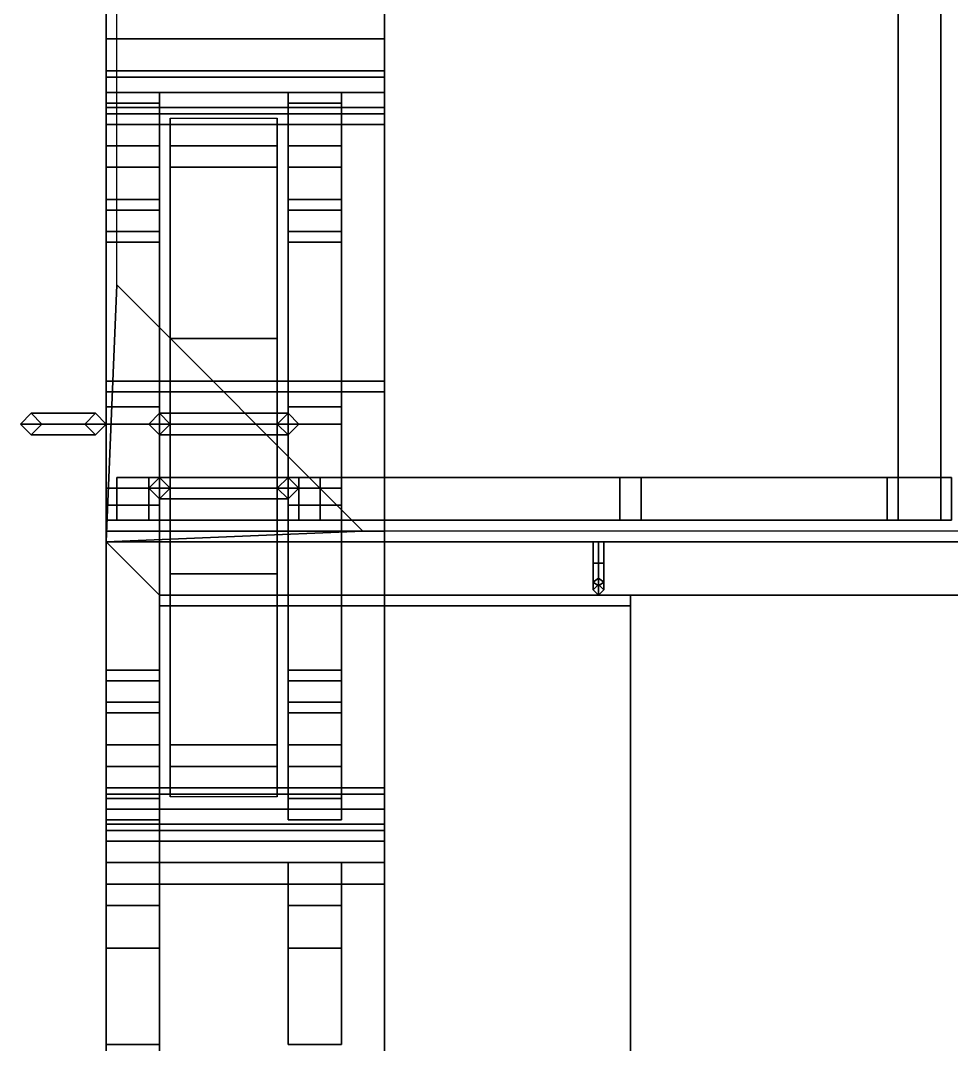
# Model space of a CAD drawing. Extents: x -0.84 to 0.84, y -1.93 to 2.14.
# Drawn here: x -0.84 to 0.03, y 0.42 to 1.377 of the extents above; entities that cross this region are included whole.
import ezdxf

# ---------------------------------------------------------------- set-up
doc = ezdxf.new("R2010")
doc.units = 0
doc.layers.get('0').update_dxf_attribs({"linetype": 'CONTINUOUS'})

msp = doc.modelspace()

# ---------------------------------------------------------------- linework, layer by layer
for points in [[(-0.75, 1.9, 1.7), (-0.76, 2.14, 1.7), (-0.76, 0.89, 1.7), (-0.75, 1.13, 1.7)], [(-0.76, 0.89, 1.12), (-0.76, 0.89, 1.7), (-0.76, 2.14, 1.7), (-0.76, 2.14, 0.78)], [(-0.76, 2.14, 0.78), (-0.76, 0.29, 0.78), (-0.76, 0.29, 1.12), (-0.76, 0.89, 1.12)], [(-0.02, 2.12, 1.81), (-0.02, 0.91, 1.81), (-0.02, 0.91, 1.85), (-0.02, 2.12, 1.85)], [(0.02, 2.12, 1.81), (0.02, 0.91, 1.81), (-0.02, 0.91, 1.81), (-0.02, 2.12, 1.81)], [(0.02, 0.91, 1.85), (0.02, 0.91, 1.81), (0.02, 2.12, 1.81), (0.02, 2.12, 1.85)], [(-0.02, 2.08, 1.85), (-0.02, 0.95, 1.85), (0.02, 0.95, 1.85), (0.02, 2.08, 1.85)], [(-0.5, 1.67, 0.27), (-0.5, -1.73, 0.27), (-0.5, -1.8, 0.41), (-0.5, 1.77, 0.41)], [(-0.5, 1.77, 0.41), (-0.5, -1.8, 0.41), (-0.5, -1.82, 0.49), (-0.5, 1.77, 0.78)], [(-0.5, 1.77, 0.78), (-0.5, -1.82, 0.49), (-0.5, -1.82, 0.57), (-0.5, -1.79, 0.69)], [(-0.5, 1.77, 0.78), (-0.5, -1.79, 0.69), (-0.5, -1.79, 0.69), (-0.5, -1.60111, 0.78)], [(0.5, 1.67, 0.27), (0.5, -1.73, 0.27), (-0.5, -1.73, 0.27), (-0.5, 1.67, 0.27)], [(-0.5, 1.32414, 0.66414), (-0.5, 1.36, 0.59), (-0.76, 1.36, 0.59), (-0.76, 1.32414, 0.66414)], [(-0.5, 1.36, 0.55), (-0.5, 1.33, 0.53), (-0.76, 1.33, 0.53), (-0.76, 1.36, 0.55)], [(-0.5, 1.36, 0.59), (-0.5, 1.36, 0.55), (-0.76, 1.36, 0.55), (-0.76, 1.36, 0.59)], [(-0.76, 1.31, 0.55), (-0.76, 1.28, 0.63), (-0.76, 1.32414, 0.66414), (-0.76, 1.36, 0.59)], [(-0.76, 1.33, 0.53), (-0.76, 1.31, 0.55), (-0.76, 1.36, 0.59), (-0.76, 1.36, 0.55)], [(-0.5, 1.33, 0.53), (-0.5, 1.31, 0.55), (-0.76, 1.31, 0.55), (-0.76, 1.33, 0.53)], [(-0.5, 1.31, 0.67), (-0.5, 1.32414, 0.66414), (-0.76, 1.32414, 0.66414), (-0.76, 1.31, 0.67)], [(-0.76, 1.28, 0.63), (-0.76, 1.29, 0.65), (-0.76, 1.31, 0.67), (-0.76, 1.32414, 0.66414)], [(-0.76, 1.3, 0.27), (-0.76, 1.31, 0.24), (-0.76, 1.31, 0.22), (-0.76, 1.29, 0.28)], [(-0.71, 1.3, 0.27), (-0.71, 1.31, 0.24), (-0.76, 1.31, 0.24), (-0.76, 1.3, 0.27)], [(-0.76, 1.31, 0.22), (-0.76, 1.31, 0.24), (-0.71, 1.31, 0.24), (-0.71, 1.31, 0.22)], [(-0.76, 1.29, 0.28), (-0.76, 1.31, 0.22), (-0.76, 1.29, 0.18), (-0.76, 1.26, 0.3)], [(-0.76, 1.29, 0.18), (-0.76, 1.31, 0.22), (-0.71, 1.31, 0.22), (-0.71, 1.29, 0.18)], [(-0.5, 1.31, 0.55), (-0.5, 1.28, 0.63), (-0.76, 1.28, 0.63), (-0.76, 1.31, 0.55)], [(-0.5, 1.29586, 0.66414), (-0.5, 1.31, 0.67), (-0.76, 1.31, 0.67), (-0.76, 1.29586, 0.66414)], [(-0.76, 1.29, 0.65), (-0.76, 1.29586, 0.66414), (-0.76, 1.29586, 0.66414), (-0.76, 1.31, 0.67)], [(-0.71, 1.31, 0.22), (-0.71, 1.31, 0.24), (-0.71, 1.3, 0.27), (-0.71, 1.29, 0.28)], [(-0.71, 1.29, 0.18), (-0.71, 1.31, 0.22), (-0.71, 1.29, 0.28), (-0.71, 1.26, 0.3)], [(-0.59, 1.29, 0.18), (-0.59, 1.31, 0.22), (-0.54, 1.31, 0.22), (-0.54, 1.29, 0.18)], [(-0.59, 1.29, 0.28), (-0.59, 1.31, 0.22), (-0.59, 1.29, 0.18), (-0.59, 1.26, 0.3)], [(-0.59, 1.31, 0.22), (-0.59, 1.31, 0.24), (-0.54, 1.31, 0.24), (-0.54, 1.31, 0.22)], [(-0.54, 1.3, 0.27), (-0.54, 1.31, 0.24), (-0.59, 1.31, 0.24), (-0.59, 1.3, 0.27)], [(-0.59, 1.3, 0.27), (-0.59, 1.31, 0.24), (-0.59, 1.31, 0.22), (-0.59, 1.29, 0.28)], [(-0.54, 1.29, 0.18), (-0.54, 1.31, 0.22), (-0.54, 1.29, 0.28), (-0.54, 1.26, 0.3)], [(-0.54, 1.31, 0.22), (-0.54, 1.31, 0.24), (-0.54, 1.3, 0.27), (-0.54, 1.29, 0.28)], [(-0.71, 1.29, 0.28), (-0.71, 1.3, 0.27), (-0.76, 1.3, 0.27), (-0.76, 1.29, 0.28)], [(-0.5, 1.29, 0.65), (-0.5, 1.29586, 0.66414), (-0.76, 1.29586, 0.66414), (-0.76, 1.29, 0.65)], [(-0.54, 1.29, 0.28), (-0.54, 1.3, 0.27), (-0.59, 1.3, 0.27), (-0.59, 1.29, 0.28)], [(-0.71, 1.26, 0.3), (-0.71, 1.29, 0.28), (-0.76, 1.29, 0.28), (-0.76, 1.26, 0.3)], [(-0.76, 1.26, 0.17), (-0.76, 1.29, 0.18), (-0.71, 1.29, 0.18), (-0.71, 1.26, 0.17)], [(-0.76, 1.26, 0.3), (-0.76, 1.29, 0.18), (-0.76, 1.26, 0.17), (-0.76, 1.24, 0.3)], [(-0.5, 1.28, 0.63), (-0.5, 1.29, 0.65), (-0.76, 1.29, 0.65), (-0.76, 1.28, 0.63)], [(-0.71, 1.26, 0.17), (-0.71, 1.29, 0.18), (-0.71, 1.26, 0.3), (-0.71, 1.24, 0.3)], [(-0.7, 1.28, 0.63), (-0.7, 1.28583, 0.61444), (-0.7, 1.26, 0.58), (-0.7, 1.24, 0.62)], [(-0.7, 1.26, 0.58), (-0.7, 1.28583, 0.61444), (-0.6, 1.28583, 0.61444), (-0.6, 1.26, 0.58)], [(-0.6, 1.26, 0.58), (-0.6, 1.28583, 0.61444), (-0.6, 1.28, 0.63), (-0.6, 1.24, 0.62)], [(-0.59, 1.26, 0.3), (-0.59, 1.29, 0.18), (-0.59, 1.26, 0.17), (-0.59, 1.24, 0.3)], [(-0.59, 1.26, 0.17), (-0.59, 1.29, 0.18), (-0.54, 1.29, 0.18), (-0.54, 1.26, 0.17)], [(-0.54, 1.26, 0.3), (-0.54, 1.29, 0.28), (-0.59, 1.29, 0.28), (-0.59, 1.26, 0.3)], [(-0.54, 1.26, 0.17), (-0.54, 1.29, 0.18), (-0.54, 1.26, 0.3), (-0.54, 1.24, 0.3)], [(-0.6, 1.24, 0.62), (-0.6, 1.28, 0.63), (-0.7, 1.28, 0.63), (-0.7, 1.24, 0.62)], [(-0.76, 1.24, 0.3), (-0.76, 1.26, 0.17), (-0.76, 1.21, 0.17), (-0.76, 1.2, 0.29)], [(-0.76, 1.21, 0.17), (-0.76, 1.26, 0.17), (-0.71, 1.26, 0.17), (-0.71, 1.21, 0.17)], [(-0.71, 1.24, 0.3), (-0.71, 1.26, 0.3), (-0.76, 1.26, 0.3), (-0.76, 1.24, 0.3)], [(-0.71, 1.21, 0.17), (-0.71, 1.26, 0.17), (-0.71, 1.24, 0.3), (-0.71, 1.2, 0.29)], [(-0.7, 1.24, 0.62), (-0.7, 1.26, 0.58), (-0.7, 1.08, 0.53), (-0.7, 1.08, 0.58)], [(-0.7, 1.08, 0.53), (-0.7, 1.26, 0.58), (-0.6, 1.26, 0.58), (-0.6, 1.08, 0.53)], [(-0.6, 1.08, 0.53), (-0.6, 1.26, 0.58), (-0.6, 1.24, 0.62), (-0.6, 1.08, 0.58)], [(-0.54, 1.24, 0.3), (-0.54, 1.26, 0.3), (-0.59, 1.26, 0.3), (-0.59, 1.24, 0.3)], [(-0.59, 1.21, 0.17), (-0.59, 1.26, 0.17), (-0.54, 1.26, 0.17), (-0.54, 1.21, 0.17)], [(-0.59, 1.24, 0.3), (-0.59, 1.26, 0.17), (-0.59, 1.21, 0.17), (-0.59, 1.2, 0.29)], [(-0.54, 1.21, 0.17), (-0.54, 1.26, 0.17), (-0.54, 1.24, 0.3), (-0.54, 1.2, 0.29)], [(-0.71, 1.2, 0.29), (-0.71, 1.24, 0.3), (-0.76, 1.24, 0.3), (-0.76, 1.2, 0.29)], [(-0.6, 1.08, 0.58), (-0.6, 1.24, 0.62), (-0.7, 1.24, 0.62), (-0.7, 1.08, 0.58)], [(-0.54, 1.2, 0.29), (-0.54, 1.24, 0.3), (-0.59, 1.24, 0.3), (-0.59, 1.2, 0.29)], [(-0.76, 1.2, 0.29), (-0.76, 1.21, 0.17), (-0.76, 1.18, 0.19), (-0.76, 1.17, 0.26)], [(-0.76, 1.18, 0.19), (-0.76, 1.21, 0.17), (-0.71, 1.21, 0.17), (-0.71, 1.18, 0.19)], [(-0.71, 1.18, 0.19), (-0.71, 1.21, 0.17), (-0.71, 1.2, 0.29), (-0.71, 1.17, 0.26)], [(-0.59, 1.18, 0.19), (-0.59, 1.21, 0.17), (-0.54, 1.21, 0.17), (-0.54, 1.18, 0.19)], [(-0.59, 1.2, 0.29), (-0.59, 1.21, 0.17), (-0.59, 1.18, 0.19), (-0.59, 1.17, 0.26)], [(-0.54, 1.18, 0.19), (-0.54, 1.21, 0.17), (-0.54, 1.2, 0.29), (-0.54, 1.17, 0.26)], [(-0.76, 1.04, 0.33), (-0.76, 1.2, 0.29), (-0.76, 1.17, 0.26), (-0.76, 1.04, 0.3)], [(-0.71, 1.04, 0.33), (-0.71, 1.2, 0.29), (-0.76, 1.2, 0.29), (-0.76, 1.04, 0.33)], [(-0.71, 1.17, 0.26), (-0.71, 1.2, 0.29), (-0.71, 1.04, 0.33), (-0.71, 1.04, 0.3)], [(-0.54, 1.04, 0.33), (-0.54, 1.2, 0.29), (-0.59, 1.2, 0.29), (-0.59, 1.04, 0.33)], [(-0.59, 1.04, 0.33), (-0.59, 1.2, 0.29), (-0.59, 1.17, 0.26), (-0.59, 1.04, 0.3)], [(-0.54, 1.17, 0.26), (-0.54, 1.2, 0.29), (-0.54, 1.04, 0.33), (-0.54, 1.04, 0.3)], [(-0.76, 1.01594, 0.19187), (-0.76, 1.17, 0.21), (-0.76, 1.18, 0.19), (-0.76, 1, 0.16)], [(-0.76, 1, 0.16), (-0.76, 1.18, 0.19), (-0.71, 1.18, 0.19), (-0.71, 1, 0.16)], [(-0.76, 1.17, 0.26), (-0.76, 1.18, 0.19), (-0.76, 1.17, 0.21), (-0.76, 1.17, 0.26)], [(-0.71, 1.18, 0.19), (-0.71, 1.17, 0.21), (-0.71, 1.01594, 0.19187), (-0.71, 1, 0.16)], [(-0.71, 1.17, 0.21), (-0.71, 1.18, 0.19), (-0.71, 1.17, 0.26)], [(-0.59, 1, 0.16), (-0.59, 1.18, 0.19), (-0.54, 1.18, 0.19), (-0.54, 1, 0.16)], [(-0.59, 1.01594, 0.19187), (-0.59, 1.17, 0.21), (-0.59, 1.18, 0.19), (-0.59, 1, 0.16)], [(-0.59, 1.17, 0.26), (-0.59, 1.18, 0.19), (-0.59, 1.17, 0.21), (-0.59, 1.17, 0.26)], [(-0.54, 1.18, 0.19), (-0.54, 1.17, 0.21), (-0.54, 1.01594, 0.19187), (-0.54, 1, 0.16)], [(-0.54, 1.17, 0.21), (-0.54, 1.18, 0.19), (-0.54, 1.17, 0.26)], [(-0.71, 1.01594, 0.19187), (-0.71, 1.17, 0.21), (-0.76, 1.17, 0.21), (-0.76, 1.01594, 0.19187)], [(-0.76, 1.04, 0.3), (-0.76, 1.17, 0.26), (-0.71, 1.17, 0.26), (-0.71, 1.04, 0.3)], [(-0.76, 1.17, 0.26), (-0.76, 1.17, 0.21), (-0.71, 1.17, 0.21), (-0.71, 1.17, 0.26)], [(-0.59, 1.04, 0.3), (-0.59, 1.17, 0.26), (-0.54, 1.17, 0.26), (-0.54, 1.04, 0.3)], [(-0.54, 1.01594, 0.19187), (-0.54, 1.17, 0.21), (-0.59, 1.17, 0.21), (-0.59, 1.01594, 0.19187)], [(-0.59, 1.17, 0.26), (-0.59, 1.17, 0.21), (-0.54, 1.17, 0.21), (-0.54, 1.17, 0.26)], [(-0.76, 0.89, 1.7), (-0.76, 0.89, 1.7), (-0.52, 0.9, 1.7), (-0.75, 1.13, 1.7)], [(-0.75, 1.13, 1.69), (-0.75, 1.13, 1.7), (-0.52, 0.9, 1.7), (-0.52, 0.9, 1.69)], [(-0.7, 1.08, 0.58), (-0.7, 1.08, 0.53), (-0.7, 0.86, 0.53), (-0.7, 0.86, 0.58)], [(-0.7, 0.86, 0.53), (-0.7, 1.08, 0.53), (-0.6, 1.08, 0.53), (-0.6, 0.86, 0.53)], [(-0.6, 0.86, 0.58), (-0.6, 1.08, 0.58), (-0.7, 1.08, 0.58), (-0.7, 0.86, 0.58)], [(-0.6, 0.86, 0.53), (-0.6, 1.08, 0.53), (-0.6, 1.08, 0.58), (-0.6, 0.86, 0.58)], [(-0.71, 1.04, 0.24), (-0.71, 1.01594, 0.19187), (-0.76, 1.01594, 0.19187), (-0.76, 1.04, 0.24)], [(-0.76, 1.03, 0.52), (-0.76, 1.04, 0.41), (-0.76, 0.9, 0.41), (-0.76, 0.91, 0.52)], [(-0.76, 1.04, 0.24), (-0.76, 1, 0.16), (-0.76, 0.94, 0.16), (-0.76, 0.9, 0.24)], [(-0.76, 1.04, 0.41), (-0.76, 1.04, 0.24), (-0.76, 0.9, 0.24), (-0.76, 0.9, 0.41)], [(-0.71, 1.04, 0.41), (-0.71, 1.04, 0.24), (-0.76, 1.04, 0.24), (-0.76, 1.04, 0.41)], [(-0.5, 1.03, 0.52), (-0.5, 1.04, 0.41), (-0.76, 1.04, 0.41), (-0.76, 1.03, 0.52)], [(-0.71, 0.94, 0.16), (-0.71, 1, 0.16), (-0.71, 1.04, 0.24), (-0.71, 0.9, 0.24)], [(-0.71, 0.9, 0.24), (-0.71, 1.04, 0.24), (-0.71, 1.04, 0.41), (-0.71, 0.9, 0.41)], [(-0.71, 0.9, 0.41), (-0.71, 1.04, 0.41), (-0.5, 1.04, 0.41), (-0.5, 0.9, 0.41)], [(-0.54, 1.04, 0.41), (-0.54, 1.04, 0.24), (-0.59, 1.04, 0.24), (-0.59, 1.04, 0.41)], [(-0.54, 1.04, 0.24), (-0.54, 1.01594, 0.19187), (-0.59, 1.01594, 0.19187), (-0.59, 1.04, 0.24)], [(-0.59, 1.04, 0.24), (-0.59, 0.9, 0.24), (-0.59, 0.9, 0.41), (-0.59, 1.04, 0.41)], [(-0.59, 1, 0.16), (-0.59, 0.94, 0.16), (-0.59, 0.9, 0.24), (-0.59, 1.04, 0.24)], [(-0.54, 0.9, 0.41), (-0.54, 0.9, 0.24), (-0.54, 1.04, 0.24), (-0.54, 1.04, 0.41)], [(-0.54, 0.9, 0.24), (-0.54, 0.94, 0.16), (-0.54, 1, 0.16), (-0.54, 1.04, 0.24)], [(-0.5, 0.9, 0.41), (-0.5, 1.04, 0.41), (-0.5, 1.03, 0.52), (-0.5, 0.91, 0.52)], [(-0.5, 0.91, 0.52), (-0.5, 1.03, 0.52), (-0.76, 1.03, 0.52), (-0.76, 0.91, 0.52)], [(-0.84, 1, 1.29), (-0.83, 1.01, 1.3), (-0.77, 1.01, 1.3), (-0.76, 1, 1.29)], [(-0.84, 1, 1.34), (-0.83, 1.01, 1.34), (-0.83, 1.01, 1.3), (-0.84, 1, 1.29)], [(-0.83, 0.99, 1.34), (-0.82, 1, 1.34), (-0.83, 1.01, 1.34), (-0.84, 1, 1.34)], [(-0.83, 0.99, 1.5), (-0.82, 1, 1.5), (-0.83, 1.01, 1.5), (-0.84, 1, 1.5)], [(-0.84, 1, 1.5), (-0.83, 1.01, 1.5), (-0.83, 1.01, 1.46), (-0.84, 1, 1.45)], [(-0.84, 1, 1.45), (-0.83, 1.01, 1.46), (-0.77, 1.01, 1.46), (-0.76, 1, 1.45)], [(-0.83, 1.01, 1.3), (-0.82, 1, 1.31), (-0.78, 1, 1.31), (-0.77, 1.01, 1.3)], [(-0.83, 1.01, 1.34), (-0.82, 1, 1.34), (-0.82, 1, 1.31), (-0.83, 1.01, 1.3)], [(-0.83, 1.01, 1.5), (-0.82, 1, 1.5), (-0.82, 1, 1.47), (-0.83, 1.01, 1.46)], [(-0.83, 1.01, 1.46), (-0.82, 1, 1.47), (-0.78, 1, 1.47), (-0.77, 1.01, 1.46)], [(-0.78, 1, 1.39), (-0.77, 1.01, 1.39), (-0.77, 1.01, 1.3), (-0.78, 1, 1.31)], [(-0.77, 0.99, 1.39), (-0.76, 1, 1.39), (-0.77, 1.01, 1.39), (-0.78, 1, 1.39)], [(-0.77, 0.99, 1.55), (-0.76, 1, 1.55), (-0.77, 1.01, 1.55), (-0.78, 1, 1.55)], [(-0.78, 1, 1.55), (-0.77, 1.01, 1.55), (-0.77, 1.01, 1.46), (-0.78, 1, 1.47)], [(-0.77, 1.01, 1.39), (-0.76, 1, 1.39), (-0.76, 1, 1.29), (-0.77, 1.01, 1.3)], [(-0.77, 1.01, 1.55), (-0.76, 1, 1.55), (-0.76, 1, 1.45), (-0.77, 1.01, 1.46)], [(-0.71, 1.01, 0.59), (-0.72, 1, 0.6), (-0.58, 1, 0.6), (-0.59, 1.01, 0.59)], [(-0.71, 1.01, 0.52), (-0.72, 1, 0.52), (-0.72, 1, 0.6), (-0.71, 1.01, 0.59)], [(-0.7, 1, 0.58), (-0.71, 1.01, 0.59), (-0.59, 1.01, 0.59), (-0.6, 1, 0.58)], [(-0.7, 1, 0.52), (-0.71, 1.01, 0.52), (-0.71, 1.01, 0.59), (-0.7, 1, 0.58)], [(-0.59, 1.01, 0.52), (-0.6, 1, 0.52), (-0.6, 1, 0.58), (-0.59, 1.01, 0.59)], [(-0.58, 1, 0.52), (-0.59, 1.01, 0.52), (-0.59, 1.01, 0.59), (-0.58, 1, 0.6)], [(-0.83, 0.99, 1.3), (-0.84, 1, 1.29), (-0.76, 1, 1.29), (-0.77, 0.99, 1.3)], [(-0.83, 0.99, 1.34), (-0.84, 1, 1.34), (-0.84, 1, 1.29), (-0.83, 0.99, 1.3)], [(-0.83, 0.99, 1.5), (-0.84, 1, 1.5), (-0.84, 1, 1.45), (-0.83, 0.99, 1.46)], [(-0.83, 0.99, 1.46), (-0.84, 1, 1.45), (-0.76, 1, 1.45), (-0.77, 0.99, 1.46)], [(-0.82, 1, 1.31), (-0.83, 0.99, 1.3), (-0.77, 0.99, 1.3), (-0.78, 1, 1.31)], [(-0.82, 1, 1.34), (-0.83, 0.99, 1.34), (-0.83, 0.99, 1.3), (-0.82, 1, 1.31)], [(-0.82, 1, 1.5), (-0.83, 0.99, 1.5), (-0.83, 0.99, 1.46), (-0.82, 1, 1.47)], [(-0.82, 1, 1.47), (-0.83, 0.99, 1.46), (-0.77, 0.99, 1.46), (-0.78, 1, 1.47)], [(-0.77, 0.99, 1.39), (-0.78, 1, 1.39), (-0.78, 1, 1.31), (-0.77, 0.99, 1.3)], [(-0.77, 0.99, 1.55), (-0.78, 1, 1.55), (-0.78, 1, 1.47), (-0.77, 0.99, 1.46)], [(-0.76, 1, 1.39), (-0.77, 0.99, 1.39), (-0.77, 0.99, 1.3), (-0.76, 1, 1.29)], [(-0.76, 1, 1.55), (-0.77, 0.99, 1.55), (-0.77, 0.99, 1.46), (-0.76, 1, 1.45)], [(-0.76, 0.94, 0.16), (-0.76, 1, 0.16), (-0.71, 1, 0.16), (-0.71, 0.94, 0.16)], [(-0.72, 1, 0.6), (-0.71, 0.99, 0.59), (-0.59, 0.99, 0.59), (-0.58, 1, 0.6)], [(-0.72, 1, 0.52), (-0.71, 0.99, 0.52), (-0.71, 0.99, 0.59), (-0.72, 1, 0.6)], [(-0.71, 0.99, 0.59), (-0.7, 1, 0.58), (-0.6, 1, 0.58), (-0.59, 0.99, 0.59)], [(-0.71, 0.99, 0.52), (-0.7, 1, 0.52), (-0.7, 1, 0.58), (-0.71, 0.99, 0.59)], [(-0.6, 1, 0.52), (-0.59, 0.99, 0.52), (-0.59, 0.99, 0.59), (-0.6, 1, 0.58)], [(-0.59, 0.99, 0.52), (-0.58, 1, 0.52), (-0.58, 1, 0.6), (-0.59, 0.99, 0.59)], [(-0.54, 1, 0.16), (-0.54, 0.94, 0.16), (-0.59, 0.94, 0.16), (-0.59, 1, 0.16)], [(-0.75, 0.95, 1.79), (-0.72, 0.95, 1.77), (-0.72, 0.95, 1.7), (-0.75, 0.95, 1.7)], [(-0.75, 0.91, 1.7), (-0.75, 0.91, 1.79), (-0.75, 0.95, 1.79), (-0.75, 0.95, 1.7)], [(-0.58, 0.95, 1.83), (-0.56, 0.95, 1.81), (-0.72, 0.95, 1.77), (-0.75, 0.95, 1.79)], [(-0.75, 0.91, 1.79), (-0.58, 0.91, 1.83), (-0.58, 0.95, 1.83), (-0.75, 0.95, 1.79)], [(-0.71, 0.95, 0.52), (-0.72, 0.94, 0.52), (-0.72, 0.94, 0.6), (-0.71, 0.95, 0.59)], [(-0.71, 0.95, 0.59), (-0.72, 0.94, 0.6), (-0.58, 0.94, 0.6), (-0.59, 0.95, 0.59)], [(-0.72, 0.95, 1.7), (-0.72, 0.95, 1.77), (-0.72, 0.91, 1.77), (-0.72, 0.91, 1.7)], [(-0.72, 0.95, 1.77), (-0.56, 0.95, 1.81), (-0.56, 0.91, 1.81), (-0.72, 0.91, 1.77)], [(-0.7, 0.94, 0.52), (-0.71, 0.95, 0.52), (-0.71, 0.95, 0.59), (-0.7, 0.94, 0.58)], [(-0.7, 0.94, 0.58), (-0.71, 0.95, 0.59), (-0.59, 0.95, 0.59), (-0.6, 0.94, 0.58)], [(-0.59, 0.95, 0.52), (-0.6, 0.94, 0.52), (-0.6, 0.94, 0.58), (-0.59, 0.95, 0.59)], [(-0.58, 0.94, 0.52), (-0.59, 0.95, 0.52), (-0.59, 0.95, 0.59), (-0.58, 0.94, 0.6)], [(-0.26, 0.95, 1.87), (-0.28, 0.95, 1.84), (-0.56, 0.95, 1.81), (-0.58, 0.95, 1.83)], [(-0.58, 0.91, 1.83), (-0.26, 0.91, 1.87), (-0.26, 0.95, 1.87), (-0.58, 0.95, 1.83)], [(-0.56, 0.95, 1.81), (-0.28, 0.95, 1.84), (-0.28, 0.91, 1.84), (-0.56, 0.91, 1.81)], [(-0.03, 0.95, 1.88), (-0.03, 0.95, 1.85), (-0.28, 0.95, 1.84), (-0.26, 0.95, 1.87)], [(-0.28, 0.95, 1.84), (-0.03, 0.95, 1.85), (-0.03, 0.91, 1.85), (-0.28, 0.91, 1.84)], [(-0.26, 0.91, 1.87), (-0.03, 0.91, 1.88), (-0.03, 0.95, 1.88), (-0.26, 0.95, 1.87)], [(0.03, 0.95, 1.88), (0.03, 0.95, 1.85), (-0.03, 0.95, 1.85), (-0.03, 0.95, 1.88)], [(-0.03, 0.95, 1.85), (0.03, 0.95, 1.85), (0.03, 0.91, 1.85), (-0.03, 0.91, 1.85)], [(-0.03, 0.91, 1.88), (0.03, 0.91, 1.88), (0.03, 0.95, 1.88), (-0.03, 0.95, 1.88)], [(-0.76, 0.76, 0.19), (-0.76, 0.77, 0.21), (-0.76, 0.92406, 0.19187), (-0.76, 0.94, 0.16)], [(-0.71, 0.94, 0.16), (-0.71, 0.76, 0.19), (-0.76, 0.76, 0.19), (-0.76, 0.94, 0.16)], [(-0.72, 0.94, 0.52), (-0.71, 0.93, 0.52), (-0.71, 0.93, 0.59), (-0.72, 0.94, 0.6)], [(-0.72, 0.94, 0.6), (-0.71, 0.93, 0.59), (-0.59, 0.93, 0.59), (-0.58, 0.94, 0.6)], [(-0.71, 0.92406, 0.19187), (-0.71, 0.77, 0.21), (-0.71, 0.76, 0.19), (-0.71, 0.94, 0.16)], [(-0.71, 0.93, 0.52), (-0.7, 0.94, 0.52), (-0.7, 0.94, 0.58), (-0.71, 0.93, 0.59)], [(-0.71, 0.93, 0.59), (-0.7, 0.94, 0.58), (-0.6, 0.94, 0.58), (-0.59, 0.93, 0.59)], [(-0.6, 0.94, 0.52), (-0.59, 0.93, 0.52), (-0.59, 0.93, 0.59), (-0.6, 0.94, 0.58)], [(-0.54, 0.94, 0.16), (-0.54, 0.76, 0.19), (-0.59, 0.76, 0.19), (-0.59, 0.94, 0.16)], [(-0.59, 0.76, 0.19), (-0.59, 0.77, 0.21), (-0.59, 0.92406, 0.19187), (-0.59, 0.94, 0.16)], [(-0.59, 0.93, 0.52), (-0.58, 0.94, 0.52), (-0.58, 0.94, 0.6), (-0.59, 0.93, 0.59)], [(-0.54, 0.92406, 0.19187), (-0.54, 0.77, 0.21), (-0.54, 0.76, 0.19), (-0.54, 0.94, 0.16)], [(-0.76, 0.92406, 0.19187), (-0.76, 0.77, 0.21), (-0.71, 0.77, 0.21), (-0.71, 0.92406, 0.19187)], [(-0.76, 0.9, 0.24), (-0.76, 0.92406, 0.19187), (-0.71, 0.92406, 0.19187), (-0.71, 0.9, 0.24)], [(-0.59, 0.92406, 0.19187), (-0.59, 0.77, 0.21), (-0.54, 0.77, 0.21), (-0.54, 0.92406, 0.19187)], [(-0.59, 0.9, 0.24), (-0.59, 0.92406, 0.19187), (-0.54, 0.92406, 0.19187), (-0.54, 0.9, 0.24)], [(-0.76, 0.91, 0.52), (-0.76, 0.9, 0.41), (-0.5, 0.9, 0.41), (-0.5, 0.91, 0.52)], [(-0.72, 0.91, 1.7), (-0.72, 0.91, 1.77), (-0.75, 0.91, 1.79), (-0.75, 0.91, 1.7)], [(-0.72, 0.91, 1.77), (-0.56, 0.91, 1.81), (-0.58, 0.91, 1.83), (-0.75, 0.91, 1.79)], [(-0.56, 0.91, 1.81), (-0.28, 0.91, 1.84), (-0.26, 0.91, 1.87), (-0.58, 0.91, 1.83)], [(-0.28, 0.91, 1.84), (-0.03, 0.91, 1.85), (-0.03, 0.91, 1.88), (-0.26, 0.91, 1.87)], [(-0.03, 0.91, 1.85), (0.03, 0.91, 1.85), (0.03, 0.91, 1.88), (-0.03, 0.91, 1.88)], [(-0.02, 0.91, 1.85), (-0.02, 0.91, 1.81), (0.02, 0.91, 1.81), (0.02, 0.91, 1.85)], [(-0.52, 0.9, 1.7), (-0.76, 0.89, 1.7), (0.76, 0.89, 1.7), (0.52, 0.9, 1.7)], [(-0.71, 0.9, 0.3), (-0.71, 0.77, 0.26), (-0.76, 0.77, 0.26), (-0.76, 0.9, 0.3)], [(-0.76, 0.77, 0.26), (-0.76, 0.74, 0.29), (-0.76, 0.9, 0.33), (-0.76, 0.9, 0.3)], [(-0.76, 0.9, 0.33), (-0.76, 0.74, 0.29), (-0.71, 0.74, 0.29), (-0.71, 0.9, 0.33)], [(-0.76, 0.9, 0.41), (-0.76, 0.9, 0.24), (-0.71, 0.9, 0.24), (-0.71, 0.9, 0.41)], [(-0.71, 0.9, 0.33), (-0.71, 0.74, 0.29), (-0.71, 0.77, 0.26), (-0.71, 0.9, 0.3)], [(-0.59, 0.9, 0.33), (-0.59, 0.74, 0.29), (-0.54, 0.74, 0.29), (-0.54, 0.9, 0.33)], [(-0.59, 0.77, 0.26), (-0.59, 0.74, 0.29), (-0.59, 0.9, 0.33), (-0.59, 0.9, 0.3)], [(-0.54, 0.9, 0.3), (-0.54, 0.77, 0.26), (-0.59, 0.77, 0.26), (-0.59, 0.9, 0.3)], [(-0.59, 0.9, 0.41), (-0.59, 0.9, 0.24), (-0.54, 0.9, 0.24), (-0.54, 0.9, 0.41)], [(-0.54, 0.9, 0.33), (-0.54, 0.74, 0.29), (-0.54, 0.77, 0.26), (-0.54, 0.9, 0.3)], [(-0.76, 0.89, 1.7), (-0.76, 0.89, 1.12), (0.76, 0.89, 1.12), (0.76, 0.89, 1.7)], [(-0.76, 0.89, 1.12), (-0.71, 0.84, 1.12), (0.71, 0.84, 1.12), (0.76, 0.89, 1.12)], [(-0.71, 0.84, 1.12), (-0.76, 0.89, 1.12), (-0.76, 0.29, 1.12), (-0.71, 0.31, 1.12)], [(-0.3, 0.89, 1.41), (-0.305, 0.89, 1.405), (-0.305, 0.87, 1.405), (-0.3, 0.87, 1.41)], [(-0.305, 0.89, 1.405), (-0.3, 0.89, 1.4), (-0.3, 0.87, 1.4), (-0.305, 0.87, 1.405)], [(-0.305, 0.89, 1.355), (-0.3, 0.89, 1.35), (-0.3, 0.87, 1.35), (-0.305, 0.87, 1.355)], [(-0.3, 0.89, 1.36), (-0.305, 0.89, 1.355), (-0.305, 0.87, 1.355), (-0.3, 0.87, 1.36)], [(-0.295, 0.89, 1.405), (-0.3, 0.89, 1.41), (-0.3, 0.87, 1.41), (-0.295, 0.87, 1.405)], [(-0.3, 0.89, 1.4), (-0.295, 0.89, 1.405), (-0.295, 0.87, 1.405), (-0.3, 0.87, 1.4)], [(-0.3, 0.89, 1.35), (-0.295, 0.89, 1.355), (-0.295, 0.87, 1.355), (-0.3, 0.87, 1.35)], [(-0.295, 0.89, 1.355), (-0.3, 0.89, 1.36), (-0.3, 0.87, 1.36), (-0.295, 0.87, 1.355)], [(-0.305, 0.85232, 1.36232), (-0.3, 0.85586, 1.36586), (-0.3, 0.87, 1.36), (-0.305, 0.87, 1.355)], [(-0.3, 0.84879, 1.35879), (-0.305, 0.85232, 1.36232), (-0.305, 0.87, 1.355), (-0.3, 0.87, 1.35)], [(-0.305, 0.87, 1.405), (-0.3, 0.87, 1.4), (-0.3, 0.85586, 1.39414), (-0.305, 0.85232, 1.39768)], [(-0.3, 0.87, 1.41), (-0.305, 0.87, 1.405), (-0.305, 0.85232, 1.39768), (-0.3, 0.84879, 1.40121)], [(-0.3, 0.85586, 1.36586), (-0.295, 0.85232, 1.36232), (-0.295, 0.87, 1.355), (-0.3, 0.87, 1.36)], [(-0.295, 0.85232, 1.36232), (-0.3, 0.84879, 1.35879), (-0.3, 0.87, 1.35), (-0.295, 0.87, 1.355)], [(-0.3, 0.87, 1.4), (-0.295, 0.87, 1.405), (-0.295, 0.85232, 1.39768), (-0.3, 0.85586, 1.39414)], [(-0.295, 0.87, 1.405), (-0.3, 0.87, 1.41), (-0.3, 0.84879, 1.40121), (-0.295, 0.85232, 1.39768)], [(-0.7, 0.86, 0.58), (-0.7, 0.7, 0.62), (-0.6, 0.7, 0.62), (-0.6, 0.86, 0.58)], [(-0.7, 0.86, 0.53), (-0.7, 0.68, 0.58), (-0.7, 0.7, 0.62), (-0.7, 0.86, 0.58)], [(-0.6, 0.86, 0.53), (-0.6, 0.68, 0.58), (-0.7, 0.68, 0.58), (-0.7, 0.86, 0.53)], [(-0.6, 0.7, 0.62), (-0.6, 0.68, 0.58), (-0.6, 0.86, 0.53), (-0.6, 0.86, 0.58)], [(-0.305, 0.845, 1.38), (-0.3, 0.85, 1.38), (-0.3, 0.85586, 1.36586), (-0.305, 0.85232, 1.36232)], [(-0.305, 0.85232, 1.39768), (-0.3, 0.85586, 1.39414), (-0.3, 0.85, 1.38), (-0.305, 0.845, 1.38)], [(-0.3, 0.84, 1.38), (-0.305, 0.845, 1.38), (-0.305, 0.85232, 1.36232), (-0.3, 0.84879, 1.35879)], [(-0.3, 0.84879, 1.40121), (-0.305, 0.85232, 1.39768), (-0.305, 0.845, 1.38), (-0.3, 0.84, 1.38)], [(-0.3, 0.85, 1.38), (-0.295, 0.845, 1.38), (-0.295, 0.85232, 1.36232), (-0.3, 0.85586, 1.36586)], [(-0.3, 0.85586, 1.39414), (-0.295, 0.85232, 1.39768), (-0.295, 0.845, 1.38), (-0.3, 0.85, 1.38)], [(-0.295, 0.845, 1.38), (-0.3, 0.84, 1.38), (-0.3, 0.84879, 1.35879), (-0.295, 0.85232, 1.36232)], [(-0.295, 0.85232, 1.39768), (-0.3, 0.84879, 1.40121), (-0.3, 0.84, 1.38), (-0.295, 0.845, 1.38)], [(-0.27, 0.83, 1.14), (-0.27, 0.84, 1.12), (-0.71, 0.84, 1.12), (-0.71, 0.83, 1.14)], [(-0.71, 0.83, 1.14), (-0.71, 0.84, 1.12), (-0.71, 0.31, 1.12), (-0.71, 0.32, 1.14)], [(-0.27, 0.32, 1.14), (-0.27, 0.31, 1.12), (-0.27, 0.84, 1.12), (-0.27, 0.83, 1.14)], [(0.27, 0.84, 1.12), (-0.27, 0.84, 1.12), (-0.27, 0.31, 1.12), (0.27, 0.31, 1.12)], [(-0.71, 0.32, 1.14), (-0.27, 0.32, 1.14), (-0.27, 0.83, 1.14), (-0.71, 0.83, 1.14)], [(-0.71, 0.77, 0.26), (-0.71, 0.77, 0.21), (-0.76, 0.77, 0.21), (-0.76, 0.77, 0.26)], [(-0.76, 0.77, 0.21), (-0.76, 0.76, 0.19), (-0.76, 0.77, 0.26)], [(-0.76, 0.76, 0.19), (-0.76, 0.73, 0.17), (-0.76, 0.74, 0.29), (-0.76, 0.77, 0.26)], [(-0.71, 0.77, 0.26), (-0.71, 0.76, 0.19), (-0.71, 0.77, 0.21), (-0.71, 0.77, 0.26)], [(-0.71, 0.74, 0.29), (-0.71, 0.73, 0.17), (-0.71, 0.76, 0.19), (-0.71, 0.77, 0.26)], [(-0.59, 0.76, 0.19), (-0.59, 0.73, 0.17), (-0.59, 0.74, 0.29), (-0.59, 0.77, 0.26)], [(-0.59, 0.77, 0.21), (-0.59, 0.76, 0.19), (-0.59, 0.77, 0.26)], [(-0.54, 0.77, 0.26), (-0.54, 0.77, 0.21), (-0.59, 0.77, 0.21), (-0.59, 0.77, 0.26)], [(-0.54, 0.74, 0.29), (-0.54, 0.73, 0.17), (-0.54, 0.76, 0.19), (-0.54, 0.77, 0.26)], [(-0.54, 0.77, 0.26), (-0.54, 0.76, 0.19), (-0.54, 0.77, 0.21), (-0.54, 0.77, 0.26)], [(-0.71, 0.76, 0.19), (-0.71, 0.73, 0.17), (-0.76, 0.73, 0.17), (-0.76, 0.76, 0.19)], [(-0.54, 0.76, 0.19), (-0.54, 0.73, 0.17), (-0.59, 0.73, 0.17), (-0.59, 0.76, 0.19)], [(-0.76, 0.73, 0.17), (-0.76, 0.68, 0.17), (-0.76, 0.7, 0.3), (-0.76, 0.74, 0.29)], [(-0.76, 0.74, 0.29), (-0.76, 0.7, 0.3), (-0.71, 0.7, 0.3), (-0.71, 0.74, 0.29)], [(-0.71, 0.7, 0.3), (-0.71, 0.68, 0.17), (-0.71, 0.73, 0.17), (-0.71, 0.74, 0.29)], [(-0.59, 0.74, 0.29), (-0.59, 0.7, 0.3), (-0.54, 0.7, 0.3), (-0.54, 0.74, 0.29)], [(-0.59, 0.73, 0.17), (-0.59, 0.68, 0.17), (-0.59, 0.7, 0.3), (-0.59, 0.74, 0.29)], [(-0.54, 0.7, 0.3), (-0.54, 0.68, 0.17), (-0.54, 0.73, 0.17), (-0.54, 0.74, 0.29)], [(-0.71, 0.73, 0.17), (-0.71, 0.68, 0.17), (-0.76, 0.68, 0.17), (-0.76, 0.73, 0.17)], [(-0.54, 0.73, 0.17), (-0.54, 0.68, 0.17), (-0.59, 0.68, 0.17), (-0.59, 0.73, 0.17)], [(-0.76, 0.68, 0.17), (-0.76, 0.65, 0.18), (-0.76, 0.68, 0.3), (-0.76, 0.7, 0.3)], [(-0.76, 0.7, 0.3), (-0.76, 0.68, 0.3), (-0.71, 0.68, 0.3), (-0.71, 0.7, 0.3)], [(-0.71, 0.68, 0.3), (-0.71, 0.65, 0.18), (-0.71, 0.68, 0.17), (-0.71, 0.7, 0.3)], [(-0.7, 0.68, 0.58), (-0.7, 0.65146, 0.61805), (-0.7, 0.66, 0.63), (-0.7, 0.7, 0.62)], [(-0.7, 0.7, 0.62), (-0.7, 0.66, 0.63), (-0.6, 0.66, 0.63), (-0.6, 0.7, 0.62)], [(-0.6, 0.66, 0.63), (-0.6, 0.65146, 0.61805), (-0.6, 0.68, 0.58), (-0.6, 0.7, 0.62)], [(-0.59, 0.7, 0.3), (-0.59, 0.68, 0.3), (-0.54, 0.68, 0.3), (-0.54, 0.7, 0.3)], [(-0.59, 0.68, 0.17), (-0.59, 0.65, 0.18), (-0.59, 0.68, 0.3), (-0.59, 0.7, 0.3)], [(-0.54, 0.68, 0.3), (-0.54, 0.65, 0.18), (-0.54, 0.68, 0.17), (-0.54, 0.7, 0.3)], [(-0.76, 0.65, 0.18), (-0.76, 0.63, 0.22), (-0.76, 0.65, 0.28), (-0.76, 0.68, 0.3)], [(-0.76, 0.68, 0.3), (-0.76, 0.65, 0.28), (-0.71, 0.65, 0.28), (-0.71, 0.68, 0.3)], [(-0.71, 0.68, 0.17), (-0.71, 0.65, 0.18), (-0.76, 0.65, 0.18), (-0.76, 0.68, 0.17)], [(-0.71, 0.65, 0.28), (-0.71, 0.63, 0.22), (-0.71, 0.65, 0.18), (-0.71, 0.68, 0.3)], [(-0.6, 0.68, 0.58), (-0.6, 0.65146, 0.61805), (-0.7, 0.65146, 0.61805), (-0.7, 0.68, 0.58)], [(-0.54, 0.68, 0.17), (-0.54, 0.65, 0.18), (-0.59, 0.65, 0.18), (-0.59, 0.68, 0.17)], [(-0.59, 0.68, 0.3), (-0.59, 0.65, 0.28), (-0.54, 0.65, 0.28), (-0.54, 0.68, 0.3)], [(-0.59, 0.65, 0.18), (-0.59, 0.63, 0.22), (-0.59, 0.65, 0.28), (-0.59, 0.68, 0.3)], [(-0.54, 0.65, 0.28), (-0.54, 0.63, 0.22), (-0.54, 0.65, 0.18), (-0.54, 0.68, 0.3)], [(-0.5, 0.66, 0.63), (-0.5, 0.61, 0.56), (-0.76, 0.61, 0.56), (-0.76, 0.66, 0.63)], [(-0.76, 0.61, 0.56), (-0.76, 0.57, 0.55), (-0.76, 0.59, 0.61), (-0.76, 0.66, 0.63)], [(-0.76, 0.66, 0.63), (-0.76, 0.59, 0.61), (-0.76, 0.62, 0.66), (-0.76, 0.66, 0.66)], [(-0.5, 0.65414, 0.67414), (-0.5, 0.66, 0.66), (-0.76, 0.66, 0.66), (-0.76, 0.65414, 0.67414)], [(-0.5, 0.66, 0.66), (-0.5, 0.66, 0.63), (-0.76, 0.66, 0.63), (-0.76, 0.66, 0.66)], [(-0.76, 0.66, 0.66), (-0.76, 0.62, 0.66), (-0.76, 0.62586, 0.67414), (-0.76, 0.65414, 0.67414)], [(-0.5, 0.64, 0.68), (-0.5, 0.65414, 0.67414), (-0.76, 0.65414, 0.67414), (-0.76, 0.64, 0.68)], [(-0.76, 0.65414, 0.67414), (-0.76, 0.62586, 0.67414), (-0.76, 0.64, 0.68)], [(-0.76, 0.65, 0.28), (-0.76, 0.64, 0.27), (-0.71, 0.64, 0.27), (-0.71, 0.65, 0.28)], [(-0.76, 0.63, 0.22), (-0.76, 0.63, 0.24), (-0.76, 0.64, 0.27), (-0.76, 0.65, 0.28)], [(-0.71, 0.65, 0.18), (-0.71, 0.63, 0.22), (-0.76, 0.63, 0.22), (-0.76, 0.65, 0.18)], [(-0.71, 0.64, 0.27), (-0.71, 0.63, 0.24), (-0.71, 0.63, 0.22), (-0.71, 0.65, 0.28)], [(-0.54, 0.65, 0.18), (-0.54, 0.63, 0.22), (-0.59, 0.63, 0.22), (-0.59, 0.65, 0.18)], [(-0.59, 0.63, 0.22), (-0.59, 0.63, 0.24), (-0.59, 0.64, 0.27), (-0.59, 0.65, 0.28)], [(-0.59, 0.65, 0.28), (-0.59, 0.64, 0.27), (-0.54, 0.64, 0.27), (-0.54, 0.65, 0.28)], [(-0.54, 0.64, 0.27), (-0.54, 0.63, 0.24), (-0.54, 0.63, 0.22), (-0.54, 0.65, 0.28)], [(-0.76, 0.64, 0.27), (-0.76, 0.63, 0.24), (-0.71, 0.63, 0.24), (-0.71, 0.64, 0.27)], [(-0.5, 0.62586, 0.67414), (-0.5, 0.64, 0.68), (-0.76, 0.64, 0.68), (-0.76, 0.62586, 0.67414)], [(-0.59, 0.64, 0.27), (-0.59, 0.63, 0.24), (-0.54, 0.63, 0.24), (-0.54, 0.64, 0.27)], [(-0.71, 0.63, 0.22), (-0.71, 0.63, 0.24), (-0.76, 0.63, 0.24), (-0.76, 0.63, 0.22)], [(-0.5, 0.62, 0.66), (-0.5, 0.62586, 0.67414), (-0.76, 0.62586, 0.67414), (-0.76, 0.62, 0.66)], [(-0.54, 0.63, 0.22), (-0.54, 0.63, 0.24), (-0.59, 0.63, 0.24), (-0.59, 0.63, 0.22)], [(-0.5, 0.59, 0.61), (-0.5, 0.62, 0.66), (-0.76, 0.62, 0.66), (-0.76, 0.59, 0.61)], [(-0.5, 0.61, 0.56), (-0.5, 0.57, 0.55), (-0.76, 0.57, 0.55), (-0.76, 0.61, 0.56)], [(-0.76, 0.57, 0.55), (-0.76, 0.55, 0.55), (-0.76, 0.55, 0.61), (-0.76, 0.59, 0.61)], [(-0.76, 0.59, 0.61), (-0.76, 0.55, 0.61), (-0.71, 0.55, 0.61), (-0.71, 0.59, 0.61)], [(-0.71, 0.55, 0.61), (-0.71, 0.55, 0.55), (-0.71, 0.57, 0.55), (-0.71, 0.59, 0.61)], [(-0.71, 0.59, 0.61), (-0.71, 0.57, 0.55), (-0.59, 0.57, 0.55), (-0.59, 0.59, 0.61)], [(-0.59, 0.59, 0.61), (-0.59, 0.55, 0.61), (-0.54, 0.55, 0.61), (-0.54, 0.59, 0.61)], [(-0.59, 0.57, 0.55), (-0.59, 0.55, 0.55), (-0.59, 0.55, 0.61), (-0.59, 0.59, 0.61)], [(-0.54, 0.55, 0.61), (-0.54, 0.55, 0.55), (-0.54, 0.57, 0.55), (-0.54, 0.59, 0.61)], [(-0.54, 0.59, 0.61), (-0.54, 0.57, 0.55), (-0.5, 0.57, 0.55), (-0.5, 0.59, 0.61)], [(-0.71, 0.57, 0.55), (-0.71, 0.55, 0.55), (-0.76, 0.55, 0.55), (-0.76, 0.57, 0.55)], [(-0.54, 0.57, 0.55), (-0.54, 0.55, 0.55), (-0.59, 0.55, 0.55), (-0.59, 0.57, 0.55)], [(-0.76, 0.55, 0.55), (-0.76, 0.51, 0.59), (-0.76, 0.51, 0.64), (-0.76, 0.55, 0.61)], [(-0.76, 0.55, 0.61), (-0.76, 0.51, 0.64), (-0.71, 0.51, 0.64), (-0.71, 0.55, 0.61)], [(-0.71, 0.55, 0.55), (-0.71, 0.51, 0.59), (-0.76, 0.51, 0.59), (-0.76, 0.55, 0.55)], [(-0.71, 0.51, 0.64), (-0.71, 0.51, 0.59), (-0.71, 0.55, 0.55), (-0.71, 0.55, 0.61)], [(-0.59, 0.55, 0.61), (-0.59, 0.51, 0.64), (-0.54, 0.51, 0.64), (-0.54, 0.55, 0.61)], [(-0.59, 0.55, 0.55), (-0.59, 0.51, 0.59), (-0.59, 0.51, 0.64), (-0.59, 0.55, 0.61)], [(-0.54, 0.55, 0.55), (-0.54, 0.51, 0.59), (-0.59, 0.51, 0.59), (-0.59, 0.55, 0.55)], [(-0.54, 0.51, 0.64), (-0.54, 0.51, 0.59), (-0.54, 0.55, 0.55), (-0.54, 0.55, 0.61)], [(-0.76, 0.51, 0.59), (-0.76, 0.42, 0.59), (-0.76, 0.42, 0.64), (-0.76, 0.51, 0.64)], [(-0.71, 0.51, 0.59), (-0.71, 0.42, 0.59), (-0.76, 0.42, 0.59), (-0.76, 0.51, 0.59)], [(-0.76, 0.51, 0.64), (-0.76, 0.42, 0.64), (-0.71, 0.42, 0.64), (-0.71, 0.51, 0.64)], [(-0.71, 0.42, 0.64), (-0.71, 0.42, 0.59), (-0.71, 0.51, 0.59), (-0.71, 0.51, 0.64)], [(-0.59, 0.51, 0.59), (-0.59, 0.42, 0.59), (-0.59, 0.42, 0.64), (-0.59, 0.51, 0.64)], [(-0.54, 0.51, 0.59), (-0.54, 0.42, 0.59), (-0.59, 0.42, 0.59), (-0.59, 0.51, 0.59)], [(-0.59, 0.51, 0.64), (-0.59, 0.42, 0.64), (-0.54, 0.42, 0.64), (-0.54, 0.51, 0.64)], [(-0.54, 0.42, 0.64), (-0.54, 0.42, 0.59), (-0.54, 0.51, 0.59), (-0.54, 0.51, 0.64)]]:
    msp.add_3dface(points)

doc.saveas('drawing.dxf')
